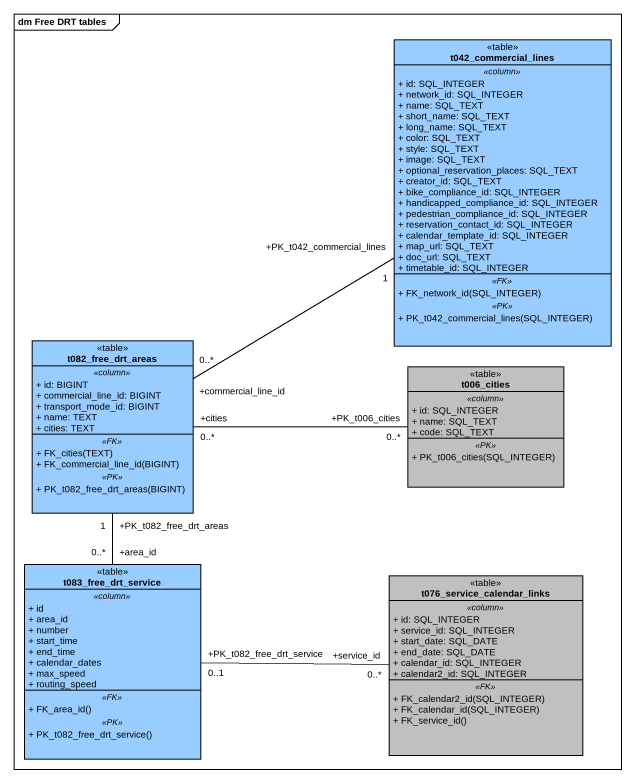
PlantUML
@startuml
mainframe dm Free DRT tables
hide circle
hide empty members
skinparam classAttributeIconSize 0
class t042_commercial_lines <<table>> #99CCFF {
  .. <<column>> ..
  + id: SQL_INTEGER
  + network_id: SQL_INTEGER
  + name: SQL_TEXT
  + short_name: SQL_TEXT
  + long_name: SQL_TEXT
  + color: SQL_TEXT
  + style: SQL_TEXT
  + image: SQL_TEXT
  + optional_reservation_places: SQL_TEXT
  + creator_id: SQL_TEXT
  + bike_compliance_id: SQL_INTEGER
  + handicapped_compliance_id: SQL_INTEGER
  + pedestrian_compliance_id: SQL_INTEGER
  + reservation_contact_id: SQL_INTEGER
  + calendar_template_id: SQL_INTEGER
  + map_url: SQL_TEXT
  + doc_url: SQL_TEXT
  + timetable_id: SQL_INTEGER
  .. <<FK>> ..
  + FK_network_id(SQL_INTEGER)
  .. <<PK>> ..
  + PK_t042_commercial_lines(SQL_INTEGER)
}
class t082_free_drt_areas <<table>> #99CCFF {
  .. <<column>> ..
  + id: BIGINT
  + commercial_line_id: BIGINT
  + transport_mode_id: BIGINT
  + name: TEXT
  + cities: TEXT
  .. <<FK>> ..
  + FK_cities(TEXT)
  + FK_commercial_line_id(BIGINT)
  .. <<PK>> ..
  + PK_t082_free_drt_areas(BIGINT)
}
class t006_cities <<table>> #C0C0C0 {
  .. <<column>> ..
  + id: SQL_INTEGER
  + name: SQL_TEXT
  + code: SQL_TEXT
  .. <<PK>> ..
  + PK_t006_cities(SQL_INTEGER)
}
class t083_free_drt_service <<table>> #99CCFF {
  .. <<column>> ..
  + id
  + area_id
  + number
  + start_time
  + end_time
  + calendar_dates
  + max_speed
  + routing_speed
  .. <<FK>> ..
  + FK_area_id()
  .. <<PK>> ..
  + PK_t082_free_drt_service()
}
class t076_service_calendar_links <<table>> #C0C0C0 {
  .. <<column>> ..
  + id: SQL_INTEGER
  + service_id: SQL_INTEGER
  + start_date: SQL_DATE
  + end_date: SQL_DATE
  + calendar_id: SQL_INTEGER
  + calendar2_id: SQL_INTEGER
  .. <<FK>> ..
  + FK_calendar2_id(SQL_INTEGER)
  + FK_calendar_id(SQL_INTEGER)
  + FK_service_id()
}
t082_free_drt_areas "+commercial_line_id\n0..*" -right- "+PK_t042_commercial_lines\n1" t042_commercial_lines
t082_free_drt_areas "+cities\n0..*" -right- "+PK_t006_cities\n0..*" t006_cities
t083_free_drt_service "+area_id\n0..*" -up- "+PK_t082_free_drt_areas\n1" t082_free_drt_areas
t076_service_calendar_links "+service_id\n0..*" -left- "+PK_t082_free_drt_service\n0..1" t083_free_drt_service
@enduml
